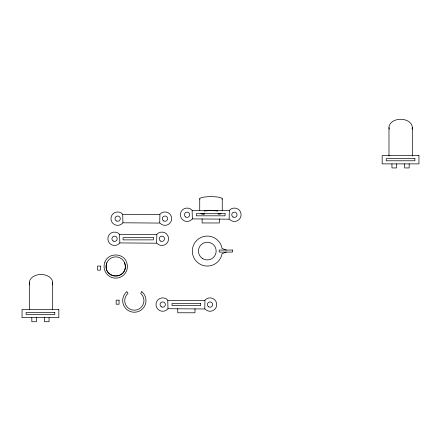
<?xml version="1.0" encoding="UTF-8"?>
<svg xmlns="http://www.w3.org/2000/svg" width="441" height="441" viewBox="0 0 441 441"><rect width="100%" height="100%" fill="white"/><g stroke="black" fill="none" stroke-linecap="round" stroke-linejoin="round"><path stroke-width="0.66" d="M106.849 262.748C101.094 280.178 130.354 280.178 124.594 262.748M122.929 222.793L122.703 223.074A6.709 6.709 0 0 1 113.023 223.493A6.709 6.709 0 0 1 113.023 213.802A6.709 6.709 0 0 1 122.703 214.227L122.929 222.793L159.934 223.074A6.709 6.709 0 0 0 169.614 223.493A6.709 6.709 0 0 0 169.614 213.802A6.709 6.709 0 0 0 159.934 214.227L159.708 222.793M119.831 242.925L119.605 243.2A6.709 6.709 0 0 1 109.925 243.619A6.709 6.709 0 0 1 109.925 233.934A6.709 6.709 0 0 1 119.605 234.353L119.831 242.925L156.836 243.2A6.709 6.709 0 0 0 166.516 243.619A6.709 6.709 0 0 0 166.516 233.934A6.709 6.709 0 0 0 156.836 234.353L156.61 242.925M192.353 218.901L192.127 219.177A6.709 6.709 0 0 1 182.447 219.601A6.709 6.709 0 0 1 182.447 209.91A6.709 6.709 0 0 1 192.127 210.329L192.353 218.901L229.359 219.177A6.709 6.709 0 0 0 239.039 219.601A6.709 6.709 0 0 0 239.039 209.91A6.709 6.709 0 0 0 229.359 210.329L229.133 218.901M167.977 308.717L167.751 308.992A6.709 6.709 0 0 1 158.065 309.417A6.709 6.709 0 0 1 158.065 299.726A6.709 6.709 0 0 1 167.751 300.145L167.977 308.717L204.982 308.992A6.709 6.709 0 0 0 214.662 309.417A6.709 6.709 0 0 0 214.662 299.726A6.709 6.709 0 0 0 204.982 300.145L204.756 308.717M226.365 252.092L222.077 253.636L222.016 253.999A15.005 15.005 0 0 1 198.968 263.547A15.005 15.005 0 0 1 198.968 238.603A15.005 15.005 0 0 1 222.016 248.145L222.077 248.515L226.365 250.058M192.353 210.605L229.133 210.605M122.929 214.502L159.708 214.502M119.831 234.629L156.61 234.629M167.977 300.42L204.756 300.42M412.318 127.515L412.318 156.031M409.176 163.876L409.176 167.938L404.623 167.938L404.623 163.876M396.498 163.876L396.498 167.938L391.944 167.938L391.944 163.876M388.984 127.515L388.984 156.031M222.253 198.792L222.253 210.759M219.359 218.901L219.359 222.964L202.127 222.964L202.127 218.901M199.729 198.792L199.729 210.759M194.983 308.717L194.983 312.779L177.745 312.779L177.745 308.717M52.683 282.72L52.683 309.378M49.056 317.674L49.056 321.737L44.502 321.737L44.502 317.195M36.377 317.195L36.377 321.737L31.824 321.737L31.824 317.674M29.349 282.72L29.349 309.378M29.745 284.858A11.664 8.252 0 0 1 41.019 274.473A11.664 8.252 0 0 1 52.286 284.858M389.21 129.125A11.664 8.252 0 0 1 400.654 119.263A11.664 8.252 0 0 1 412.092 129.125M218.984 213.637A9.228 1.758 0 0 1 217.931 213.918L219.458 214.172A11.262 2.15 0 0 0 221.09 213.709M202.998 213.637A9.228 1.758 0 0 0 204.47 214.001L203.031 214.276A11.262 2.15 0 0 1 200.892 213.709M204.139 211.052A11.262 2.15 0 0 1 217.848 211.052M199.949 199.211A11.262 2.15 0 0 1 210.991 196.642A11.262 2.15 0 0 1 222.038 199.211M104.947 262.037L104.677 262.748A11.664 11.664 0 0 0 115.724 278.166A11.664 11.664 0 0 0 126.771 262.748C123.982 252.765 108.387 252.258 104.947 262.037M141.831 291.65L140.69 293.342A9.636 9.636 0 0 1 141.296 307.245A9.636 9.636 0 0 1 127.377 307.245A9.636 9.636 0 0 1 127.984 293.342L126.859 291.639L126.644 291.815A11.664 11.664 0 0 0 125.911 308.65A11.664 11.664 0 0 0 142.768 308.65A11.664 11.664 0 0 0 142.03 291.815L141.831 291.65M418.95 155.579L382.171 155.579L382.171 163.876L418.95 163.876L418.95 155.579M414.909 158.672L386.211 158.672L386.211 160.783L414.909 160.783L414.909 158.672M225.092 213.698L196.394 213.698L196.394 215.809L225.092 215.809L225.092 213.698M153.385 237.677L123.056 237.677L123.056 239.876L153.385 239.876L153.385 237.677M232.462 250.058L219.199 250.058L219.199 252.092L232.462 252.092L232.462 250.058M100.443 266.088L97.555 266.088L97.555 270.135L100.443 270.135L100.443 266.088M119.059 300.172L116.17 300.172L116.17 304.218L119.059 304.218L119.059 300.172M200.716 303.513L172.012 303.513L172.012 305.624L200.716 305.624L200.716 303.513M58.829 309.378L22.05 309.378L22.05 317.674L58.829 317.674L58.829 309.378M54.789 312.471L26.091 312.471L26.091 314.582L54.789 314.582L54.789 312.471M110.906 274.842A9.636 9.636 0 0 0 125.36 266.502A9.636 9.636 0 0 0 110.906 258.156A9.636 9.636 0 0 0 110.906 274.842M233.019 217.005A2.64 2.64 0 0 0 237.043 214.828A2.64 2.64 0 0 0 233.146 212.43A2.64 2.64 0 0 0 233.019 217.005M185.7 217.005A2.64 2.64 0 0 0 189.724 214.828A2.64 2.64 0 0 0 185.826 212.43A2.64 2.64 0 0 0 185.7 217.005M202.562 258.564A8.864 8.864 0 0 0 216.156 251.436A8.864 8.864 0 0 0 203.185 243.228A8.864 8.864 0 0 0 202.562 258.564M116.275 220.902A2.64 2.64 0 0 0 120.299 218.725A2.64 2.64 0 0 0 116.402 216.327A2.64 2.64 0 0 0 116.275 220.902M163.594 220.902A2.64 2.64 0 0 0 167.619 218.725A2.64 2.64 0 0 0 163.721 216.327A2.64 2.64 0 0 0 163.594 220.902M208.637 306.82A2.64 2.64 0 0 0 212.667 304.643A2.64 2.64 0 0 0 208.764 302.245A2.64 2.64 0 0 0 208.637 306.82M161.323 306.82A2.64 2.64 0 0 0 165.347 304.643A2.64 2.64 0 0 0 161.45 302.245A2.64 2.64 0 0 0 161.323 306.82M160.496 241.029A2.64 2.64 0 0 0 164.521 238.851A2.64 2.64 0 0 0 160.623 236.453A2.64 2.64 0 0 0 160.496 241.029M113.177 241.029A2.64 2.64 0 0 0 117.201 238.851A2.64 2.64 0 0 0 113.304 236.453A2.64 2.64 0 0 0 113.177 241.029"/></g></svg>
